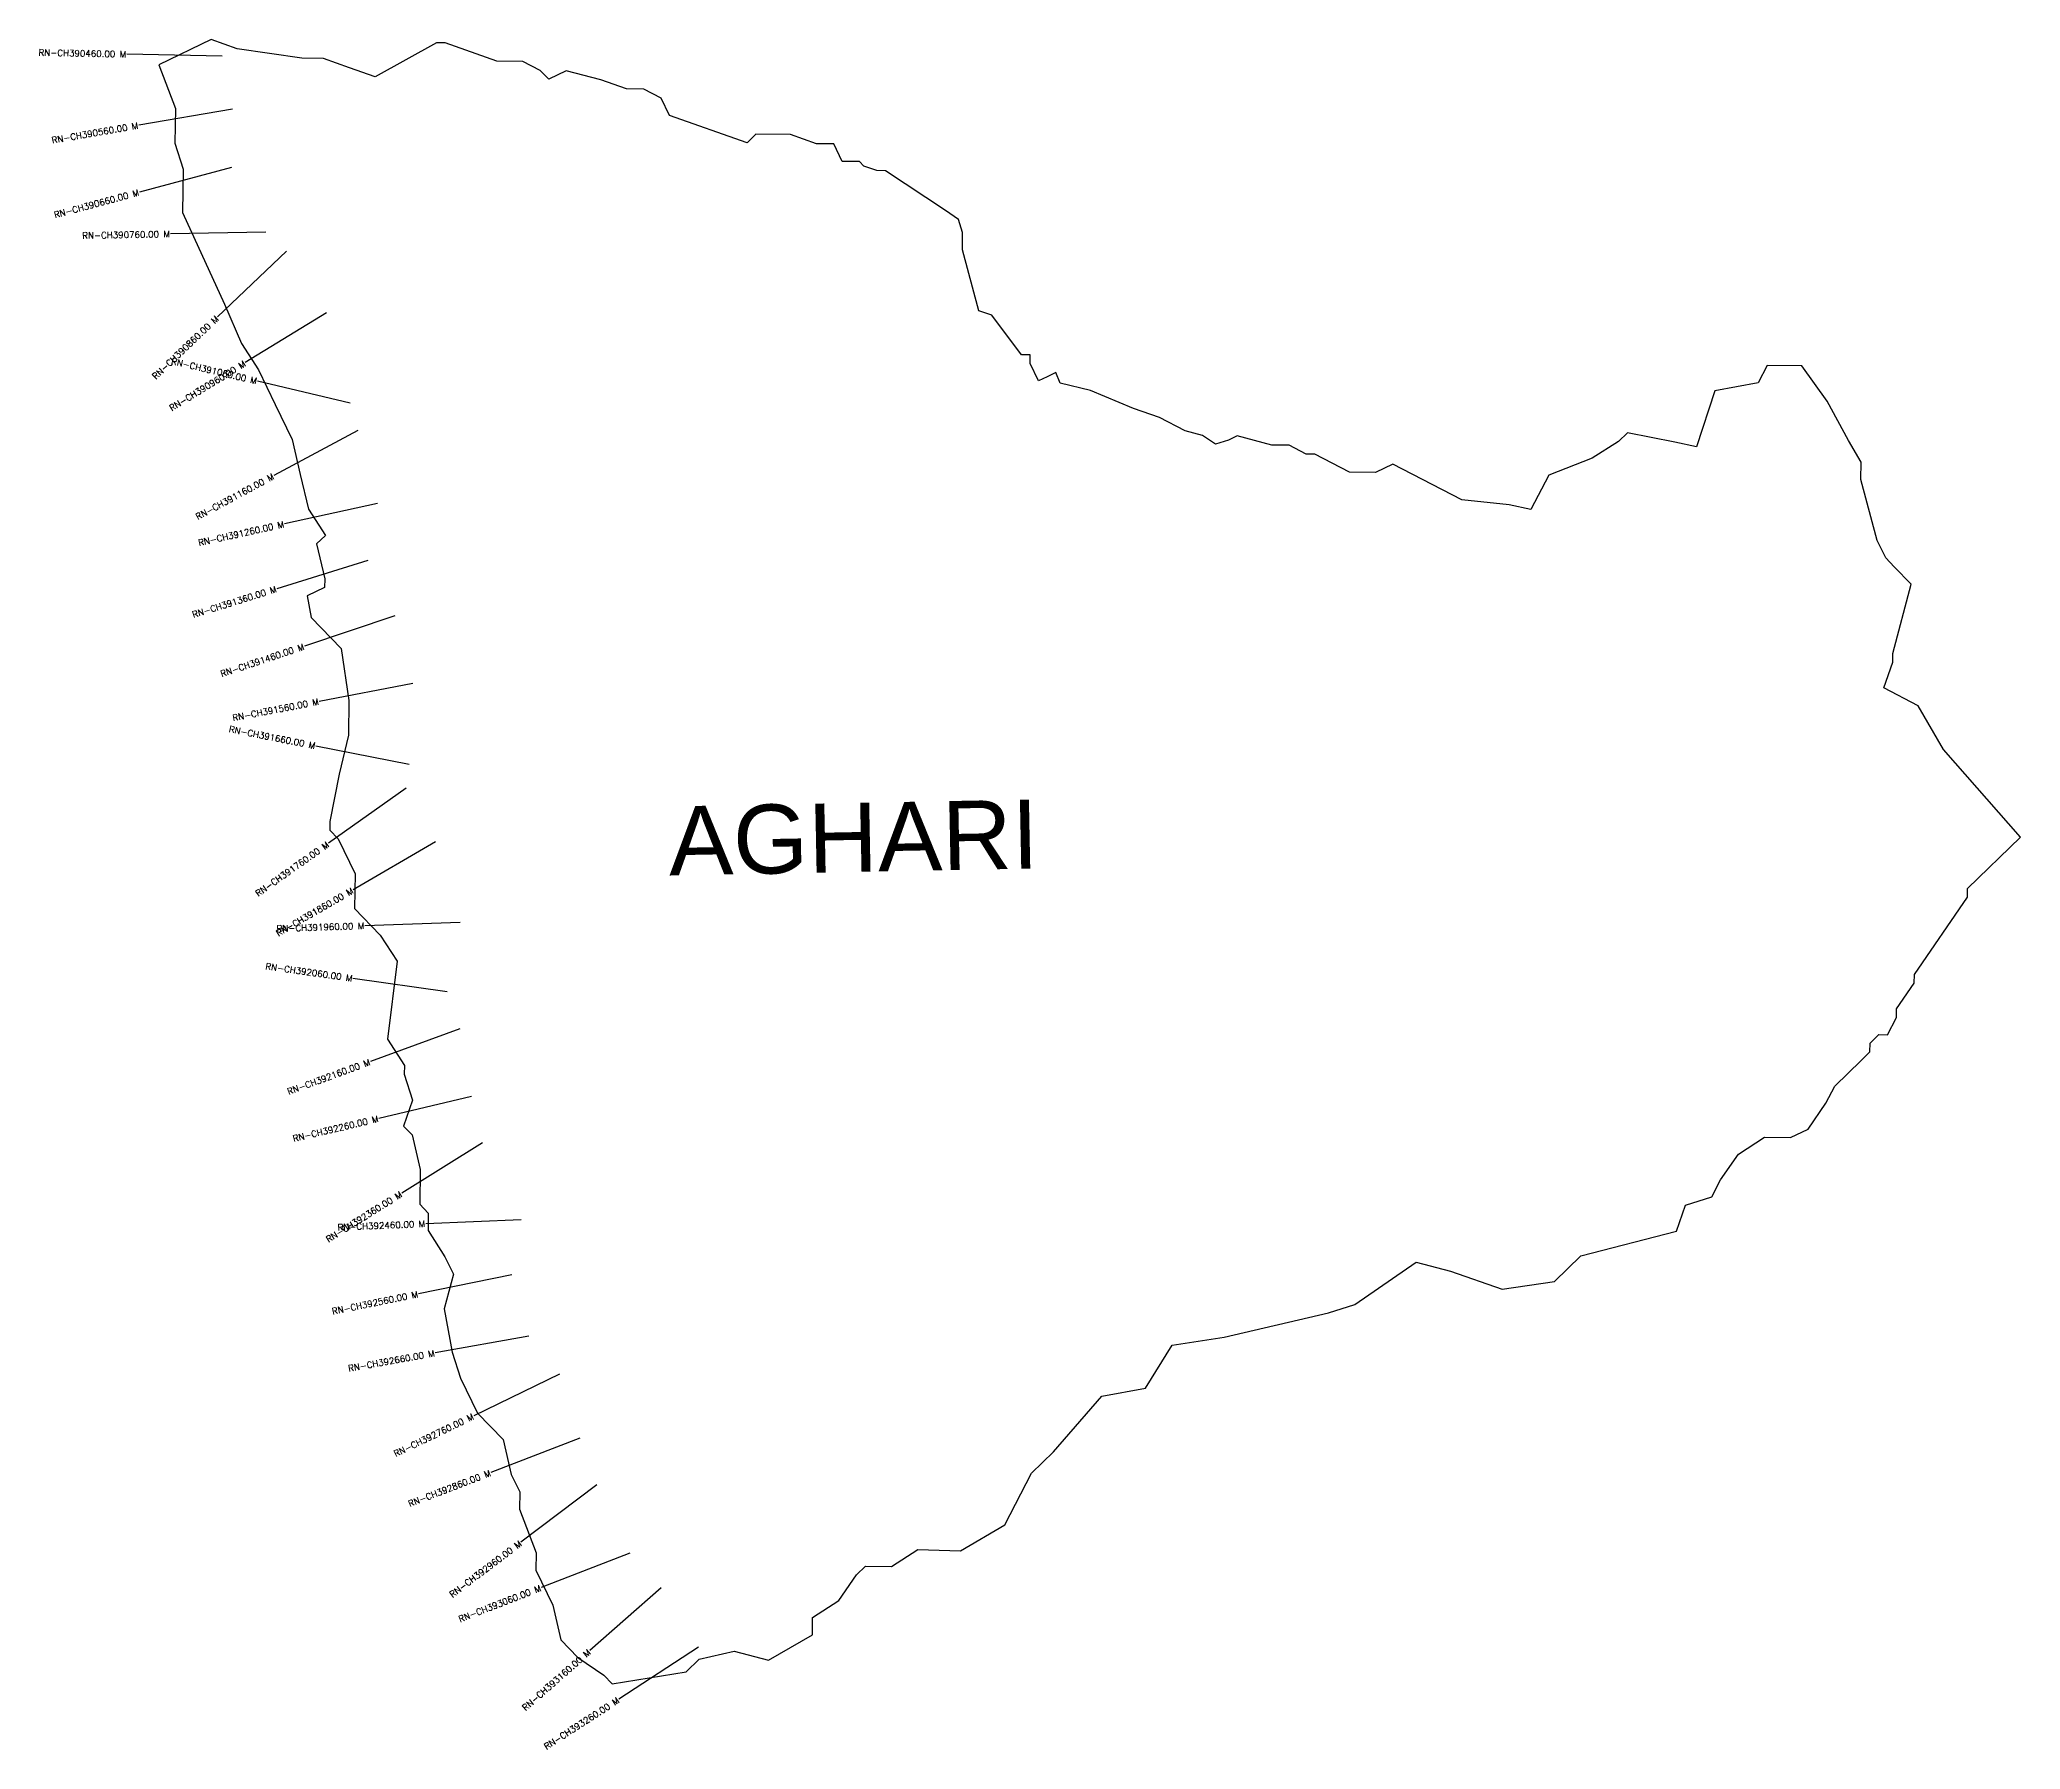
# Model space of a CAD drawing. Header units: metres. Extents: x 301585 to 304704, y 1947860 to 1950553.
import ezdxf
from ezdxf.enums import TextEntityAlignment as Align

# ---------------------------------------------------------------- set-up
doc = ezdxf.new("R2010")
doc.units = ezdxf.units.M
doc.header["$MEASUREMENT"] = 0
for name, color, linetype in [('CS', 134, 'Continuous'), ('CSMark', 6, 'Continuous'), ('VILLAGE BOUNDRY', 10, 'Continuous'), ('VILLAGE NAME', 250, 'Continuous')]:
    doc.layers.add(name, color=color, linetype=linetype)
doc.styles.get("Standard").update_dxf_attribs({"font": 'simplex.shx'})

msp = doc.modelspace()

# ---------------------------------------------------------------- linework, layer by layer
at = {"layer": 'CS'}
for p, q in [((301872.2, 1950526.7), (301722.2, 1950529.8)), ((301888.8, 1950443.6), (301741, 1950418)), ((301886.8, 1950351.7), (301742, 1950312.7)), ((301941, 1950249.6), (301791, 1950246.8)), ((301973.8, 1950219.7), (301865.2, 1950116.3)), ((302036.6, 1950122.8), (301908.8, 1950044.2)), ((302073.8, 1949980.3), (301927.8, 1950014.8)), ((302086, 1949937.4), (301953.9, 1949866.3)), ((302117.1, 1949822.2), (301970.6, 1949790.1)), ((302101.6, 1949732.5), (301958.3, 1949688.1)), ((302144.3, 1949645.3), (302002, 1949597.7)), ((302172.5, 1949539.1), (302025.2, 1949510.7)), ((302166.8, 1949411.2), (302019.6, 1949440.4)), ((302162.1, 1949373.9), (302039.7, 1949287.2)), ((302208.3, 1949289.5), (302078.5, 1949214.2)), ((302246.9, 1949162.4), (302097, 1949157.5)), ((302226.8, 1949053.3), (302078.3, 1949074.4)), ((302246.7, 1948995), (302105.9, 1948943.5)), ((302265, 1948888.5), (302119.1, 1948854)), ((302282.3, 1948815.4), (302155, 1948736)), ((302342.9, 1948694.3), (302193, 1948688.1)), ((302328.6, 1948607.4), (302181.6, 1948577.6)), ((302355.4, 1948511.1), (302207.7, 1948484.6)), ((302403.5, 1948451.1), (302268.5, 1948385.7)), ((302435.6, 1948350.3), (302295.5, 1948296.5)), ((302462.4, 1948277.1), (302342.8, 1948186.6)), ((302514.5, 1948169.5), (302374.7, 1948115.2)), ((302563.7, 1948114.9), (302451.1, 1948015.8)), ((302622.6, 1948021.3), (302497, 1947939.4))]:
    msp.add_line(p, q, dxfattribs=at)
at = {"layer": 'VILLAGE BOUNDRY'}
msp.add_lwpolyline([(303715.7, 1949884.3), (303688.2, 1949871.1), (303647.2, 1949871.7), (303593.1, 1949899.8), (303579.4, 1949900), (303552.3, 1949914), (303525, 1949914.4), (303470.6, 1949928.8), (303456.8, 1949922.2), (303436.3, 1949915.7), (303416, 1949929.6), (303388.8, 1949936.8), (303348.1, 1949957.9), (303307.4, 1949972.2), (303239.5, 1950000.4), (303191.9, 1950011.9), (303185.3, 1950028.5), (303171.6, 1950021.9), (303157.8, 1950015.3), (303144.6, 1950042.8), (303144.8, 1950056.4), (303131.1, 1950056.6), (303084.2, 1950118.7), (303063.8, 1950125.8), (303037.9, 1950221.8), (303038.3, 1950249.1), (303031.8, 1950269.7), (303011.5, 1950283.6), (302916.8, 1950346.4), (302903.2, 1950346.6), (302882.8, 1950353.7), (302876.1, 1950360.7), (302848.8, 1950361.1), (302835.5, 1950388.5), (302808.2, 1950388.9), (302767.5, 1950403.2), (302712.9, 1950404), (302699, 1950390.5), (302576.8, 1950433.2), (302563.5, 1950460.7), (302536.4, 1950474.8), (302509.1, 1950475.2), (302468.4, 1950489.4), (302414, 1950503.8), (302386.5, 1950490.6), (302373, 1950504.4), (302345.9, 1950518.5), (302305, 1950519.1), (302223.5, 1950547.6), (302209.8, 1950547.8), (302113.5, 1950494.5), (302072.8, 1950508.7), (302032, 1950523), (301997.9, 1950523.5), (301895.7, 1950538.6), (301854.9, 1950552.9), (301772.5, 1950513.1), (301798.8, 1950444.5), (301798, 1950389.8), (301811.1, 1950348.7), (301810.1, 1950280.5), (301876.2, 1950136.2), (301902.6, 1950074.3), (301929.4, 1950033), (301955.9, 1949978), (301982.4, 1949923), (301995.2, 1949868.2), (302008.1, 1949813.4), (302034.8, 1949772.1), (302021, 1949758.6), (302033.8, 1949703.8), (302033.6, 1949690.2), (302006.1, 1949676.9), (302012.5, 1949642.7), (302059.6, 1949594.2), (302072, 1949512.2), (302071.2, 1949457.5), (302056.7, 1949396.3), (302042, 1949321.4), (302041.8, 1949307.8), (302055.2, 1949294), (302081.7, 1949238.9), (302080.9, 1949184.4), (302121.3, 1949142.8), (302148, 1949101.5), (302132.6, 1948978.8), (302159.3, 1948937.5), (302159.1, 1948923.8), (302172.2, 1948882.7), (302157.9, 1948841.9), (302171.4, 1948828.1), (302184.2, 1948773.3), (302183.4, 1948718.7), (302196.9, 1948704.8), (302196.5, 1948677.5), (302223.2, 1948636.2), (302236.5, 1948608.7), (302222, 1948554.3), (302234.7, 1948485.8), (302247.8, 1948444.7), (302274.3, 1948389.7), (302314.6, 1948348.2), (302327.5, 1948293.4), (302340.8, 1948265.9), (302340.4, 1948238.6), (302366.6, 1948170), (302366.3, 1948142.6), (302392.8, 1948087.6), (302405.7, 1948032.9), (302432.5, 1948005.1), (302473.1, 1947977.2), (302486.6, 1947963.4), (302602.9, 1947982.2), (302623.6, 1948002.4), (302678.4, 1948015.2), (302732.8, 1948000.8), (302801.7, 1948040.8), (302802.1, 1948068.1), (302843.4, 1948094.8), (302871.3, 1948135.4), (302885.1, 1948148.8), (302926.1, 1948148.2), (302967.5, 1948174.9), (303035.1, 1948173.1), (303104.5, 1948213.9), (303146.7, 1948295.2), (303181.3, 1948328.8), (303257.6, 1948416.5), (303326.1, 1948429.2), (303368, 1948496.8), (303450.1, 1948509.3), (303614.5, 1948547.9), (303655.6, 1948560.9), (303752.2, 1948627.8), (303806.6, 1948613.3), (303888.1, 1948584.9), (303970.2, 1948597.4), (304011.7, 1948637.7), (304162.4, 1948676.5), (304176.7, 1948717.2), (304217.8, 1948730.3), (304231.9, 1948757.4), (304259.8, 1948797.9), (304301.1, 1948824.7), (304342.1, 1948824.1), (304369.6, 1948837.3), (304397.5, 1948877.9), (304411.5, 1948905), (304453, 1948945.3), (304466.9, 1948958.8), (304467.1, 1948972.4), (304480.9, 1948985.9), (304494.6, 1948985.7), (304508.6, 1949012.8), (304508.8, 1949026.4), (304536.7, 1949067), (304536.9, 1949080.7), (304620.6, 1949202.3), (304620.7, 1949216), (304703.9, 1949296.7), (304583, 1949434.9), (304543, 1949503.8), (304488.8, 1949531.9), (304503, 1949572.6), (304503.2, 1949586.3), (304532.1, 1949695.1), (304505.2, 1949722.8), (304491.8, 1949736.6), (304478.5, 1949764.1), (304452.6, 1949860.1), (304453, 1949887.4), (304433, 1949921.8), (304399.7, 1949983.7), (304359.6, 1950038.9), (304305, 1950039.7), (304290.9, 1950012.6), (304222.5, 1949999.9), (304193.9, 1949911.6), (304159.9, 1949918.9), (304085, 1949933.6), (304071.2, 1949920.2), (304029.8, 1949893.5), (303961.2, 1949867.2), (303933.1, 1949812.9), (303898.7, 1949820.3), (303824.1, 1949828.2)], close=True, dxfattribs=at)

# ---------------------------------------------------------------- texts
at = {"layer": 'CSMark'}
for s, rotation, p in [('RN-CH390460.00 M', 358.8261, (301721.2, 1950529.8)), ('RN-CH390560.00 M', 9.8416, (301740, 1950417.8)), ('RN-CH390660.00 M', 15.0775, (301741, 1950312.4)), ('RN-CH390760.00 M', 1.0411, (301790, 1950246.8)), ('RN-CH390860.00 M', 43.5852, (301864.5, 1950115.6)), ('RN-CH390960.00 M', 31.5907, (301907.9, 1950043.7)), ('RN-CH391060.00 M', 346.6965, (301926.9, 1950015.1)), ('RN-CH391160.00 M', 28.2694, (301953, 1949865.9)), ('RN-CH391260.00 M', 12.3625, (301969.6, 1949789.9)), ('RN-CH391360.00 M', 17.2238, (301957.4, 1949687.8)), ('RN-CH391460.00 M', 18.485, (302001, 1949597.4)), ('RN-CH391560.00 M', 10.8999, (302024.2, 1949510.6)), ('RN-CH391660.00 M', 348.7851, (302018.7, 1949440.6)), ('RN-CH391760.00 M', 35.3253, (302038.9, 1949286.6)), ('RN-CH391860.00 M', 30.1336, (302077.7, 1949213.7)), ('RN-CH391960.00 M', 1.8851, (302096, 1949157.4)), ('RN-CH392060.00 M', 351.9265, (302077.3, 1949074.5)), ('RN-CH392160.00 M', 20.0943, (302104.9, 1948943.1)), ('RN-CH392260.00 M', 13.3045, (302118.1, 1948853.7)), ('RN-CH392360.00 M', 31.9541, (302154.2, 1948735.5)), ('RN-CH392460.00 M', 2.348, (302192, 1948688.1)), ('RN-CH392560.00 M', 11.4557, (302180.6, 1948577.4)), ('RN-CH392660.00 M', 10.1665, (302206.7, 1948484.4)), ('RN-CH392760.00 M', 25.8429, (302267.6, 1948385.3)), ('RN-CH392860.00 M', 21.004, (302294.6, 1948296.1)), ('RN-CH392960.00 M', 37.1346, (302342.1, 1948186)), ('RN-CH393060.00 M', 21.205, (302373.7, 1948114.8)), ('RN-CH393160.00 M', 41.3442, (302450.4, 1948015.1)), ('RN-CH393260.00 M', 33.0864, (302496.1, 1947938.9))]:
    msp.add_text(s, height=10, rotation=rotation, dxfattribs=at).set_placement(p, align=Align.MIDDLE_RIGHT)
at = {"layer": 'VILLAGE NAME', "insert": (302574.4, 1949345.2), "char_height": 108.748, "attachment_point": 1, "rotation": 1.1028}
msp.add_mtext_dynamic_manual_height_columns('{\\fArial|b0|i0|c0|p34;AGHARI}', width=1571.314, gutter_width=543.7, heights=[0], dxfattribs=at)

doc.saveas('drawing.dxf')
